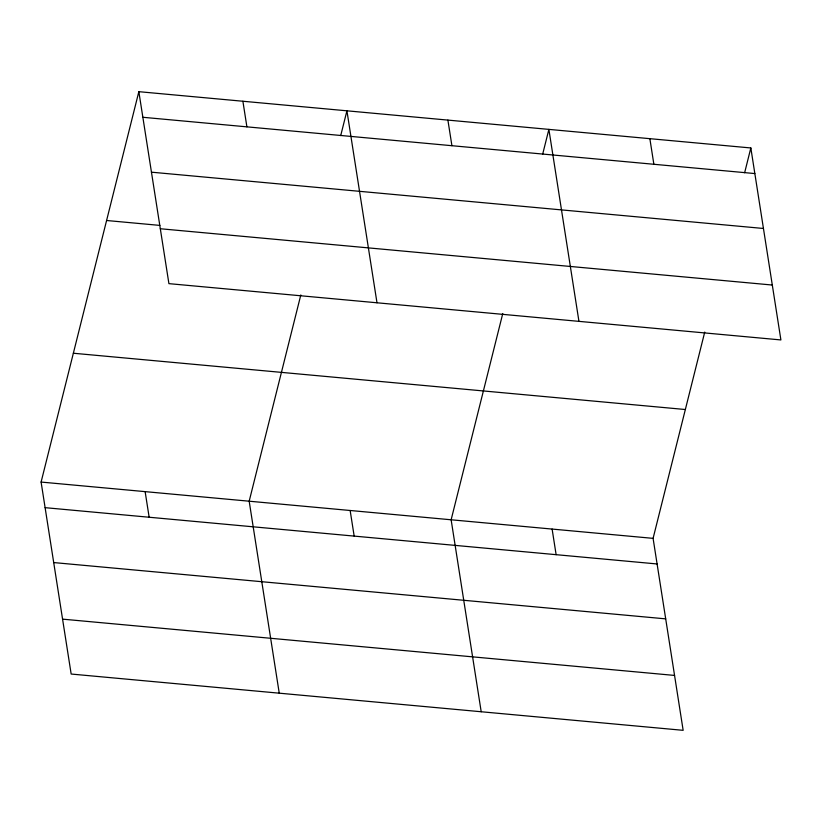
<?xml version="1.0" encoding="UTF-8"?>
<svg xmlns="http://www.w3.org/2000/svg" width="822" height="822" viewBox="0 0 822 822"><rect width="100%" height="100%" fill="white"/><g stroke="black" fill="none" stroke-linecap="round" stroke-linejoin="round"><path stroke-width="1.23" d="M704.731 332.098L653.089 538.359L683.154 730.326L71.165 674.04L41.1 482.062L138.846 91.674L750.835 147.96L780.9 339.938L168.911 283.641L138.846 91.674M300.821 294.944L249.179 501.204L279.244 693.172M340.719 135.589L346.925 110.816L376.99 302.784M502.776 313.521L451.134 519.781L481.199 711.749M542.674 154.166L548.88 129.393L578.945 321.361M744.64 172.743L750.835 147.96M142.853 117.279L754.853 173.565M151.454 172.178L763.443 228.475M106.593 220.502L159.879 225.403M160.311 228.742L772.3 285.039M73.353 353.234L685.343 409.52M41.1 482.062L653.089 538.359M45.107 507.667L657.097 563.964M53.707 562.567L665.697 618.863M62.564 619.141L674.554 675.427M649.863 138.671L653.87 164.277M552.117 529.07L556.124 554.675M447.898 120.104L451.915 145.71M350.151 510.493L354.169 536.098M242.891 101.24L246.898 126.845M145.134 491.638L149.152 517.244"/></g></svg>
